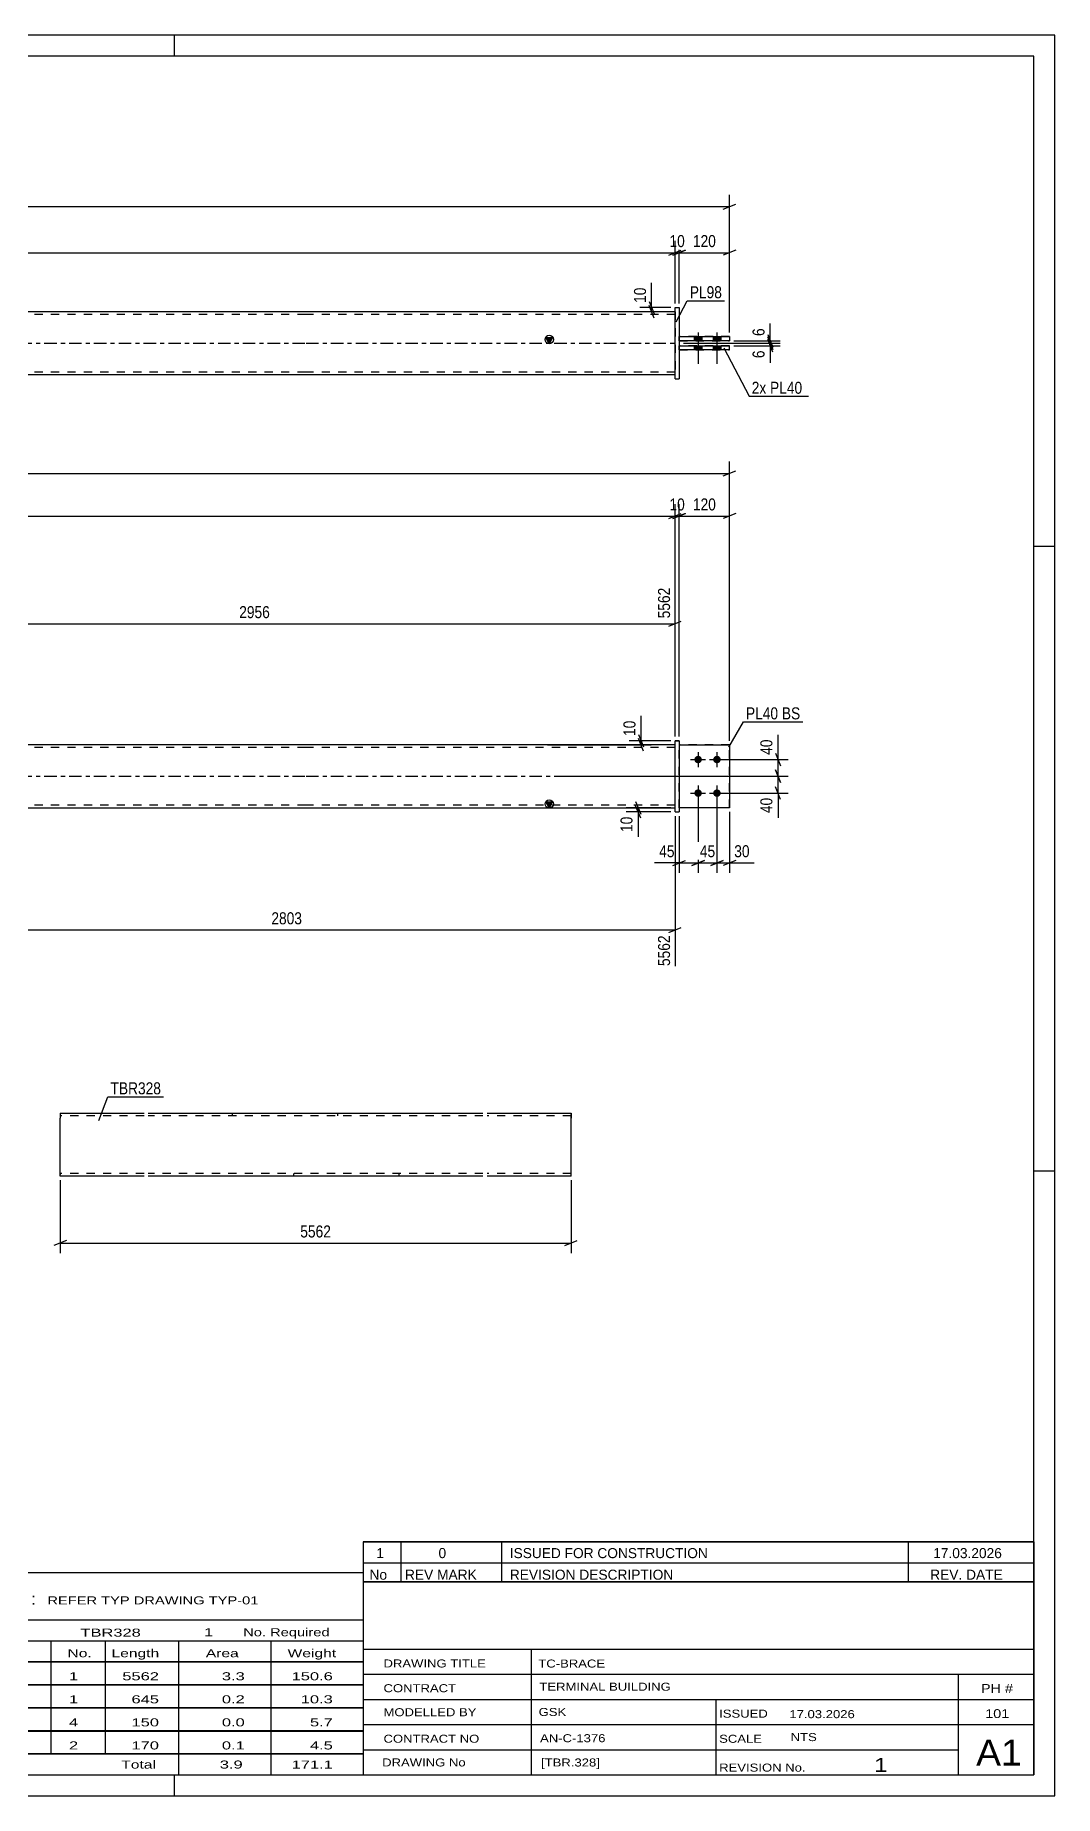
# Model space of a CAD drawing. Header units: millimetres. Extents: x 0 to 594, y 0 to 420.
# Drawn here: x 350.8 to 594, y 0 to 420 of the extents above; entities that cross this region are included whole.
import ezdxf

# ---------------------------------------------------------------- set-up
doc = ezdxf.new("R2010")
doc.units = ezdxf.units.MM
doc.linetypes.add('DXK_LINE_DOT2', pattern=[3.9198, 1.9599, -1.9599])
doc.linetypes.add('DXK_LINE_DOT3', pattern=[5.9187, 2.979, -0.9799, 0.9799, -0.9799])
doc.styles.add('Arial Narrow', font='ARIALN.TTF', dxfattribs={"height": 0.2})

# ---------------------------------------------------------------- blocks, each defined once
blk = doc.blocks.new('Unknown-580576115-1131')
at = {"color": 5, "linetype": 'Continuous'}
for p, q in [((594, 420), (0, 420)), ((384, 415), (384, 420)), ((594, 0), (594, 420)), ((589, 415), (5, 415)), ((589, 5), (589, 415)), ((594, 298), (589, 298)), ((594, 149), (589, 149)), ((5, 5), (589, 5)), ((384, 0), (384, 5)), ((0, 0), (594, 0))]:
    blk.add_line(p, q, dxfattribs=at)
blk = doc.blocks.new('Bolt-580576115-1684 - 1678')
at = {"linetype": 'Continuous'}
for points in [[(508.92, 248.1, -1), (508.92, 246.3, -1)], [(513.42, 248.1, -1), (513.42, 246.3, -1)], [(508.92, 240.1, -1), (508.92, 238.3, -1)], [(513.42, 240.1, -1), (513.42, 238.3, -1)]]:
    blk.add_hatch(color=1, dxfattribs=at).paths.add_polyline_path(points)
at = {"color": 1, "linetype": 'Continuous'}
for p, q in [((508.92, 249), (508.92, 245.4)), ((513.42, 249), (513.42, 245.4)), ((507.12, 247.2), (510.72, 247.2)), ((511.62, 247.2), (515.22, 247.2)), ((508.92, 241), (508.92, 237.4)), ((513.42, 241), (513.42, 237.4)), ((507.12, 239.2), (510.72, 239.2)), ((511.62, 239.2), (515.22, 239.2))]:
    blk.add_line(p, q, dxfattribs=at)
blk = doc.blocks.new('Part-580576115-1705 - 1678')
at = {"color": 2, "linetype": 'Continuous'}
for p, q in [((504.42, 251.7), (503.42, 251.7)), ((503.42, 234.7), (503.42, 251.7)), ((504.42, 251.7), (504.42, 234.7)), ((503.42, 234.7), (503.42, 234.7)), ((503.42, 234.7), (504.42, 234.7))]:
    blk.add_line(p, q, dxfattribs=at)
at = {"color": 7, "linetype": 'DXK_LINE_DOT2'}
for p, q in [((503.42, 251.7), (503.42, 251.7)), ((503.42, 251.7), (504.42, 251.7)), ((504.42, 251.7), (504.42, 251.7)), ((503.42, 234.7), (504.42, 234.7))]:
    blk.add_line(p, q, dxfattribs=at)
blk = doc.blocks.new('Part-580576115-1710 - 1678')
at = {"color": 7, "linetype": 'DXK_LINE_DOT2'}
for p, q in [((516.42, 250.7), (504.42, 250.7)), ((504.42, 235.7), (504.42, 250.7)), ((516.42, 235.7), (516.42, 250.7)), ((516.42, 235.7), (504.42, 235.7))]:
    blk.add_line(p, q, dxfattribs=at)
blk = doc.blocks.new('Part-580576115-1715 - 1678')
at = {"color": 2, "linetype": 'Continuous'}
for p, q in [((504.42, 250.7), (516.42, 250.7)), ((516.42, 250.7), (516.42, 235.7)), ((516.42, 235.7), (504.42, 235.7))]:
    blk.add_line(p, q, dxfattribs=at)
at = {"color": 7, "linetype": 'DXK_LINE_DOT2'}
blk.add_line((504.42, 235.7), (504.42, 250.7), dxfattribs=at)
blk = doc.blocks.new('Part-580576115-1720 - 1678')
at = {"linetype": 'Continuous'}
blk.add_hatch(color=2, dxfattribs=at).paths.add_polyline_path([(473.42, 235.7), (472.62, 237.1), (474.22, 237.1)])
at = {"color": 2, "linetype": 'Continuous'}
for p, q in [((181.23, 250.7), (93.23, 250.7)), ((415.32, 250.7), (181.33, 250.7)), ((503.42, 250.7), (415.42, 250.7)), ((93.23, 235.7), (181.23, 235.7)), ((181.33, 235.7), (415.32, 235.7)), ((415.42, 235.7), (503.42, 235.7)), ((473.42, 235.7), (472.62, 237.1)), ((472.62, 237.1), (474.22, 237.1)), ((474.22, 237.1), (473.42, 235.7))]:
    blk.add_line(p, q, dxfattribs=at)
at = {"color": 7, "linetype": 'DXK_LINE_DOT2'}
for p, q in [((93.23, 250.7), (93.23, 235.7)), ((181.23, 250.1), (93.23, 250.1)), ((415.32, 250.1), (181.33, 250.1)), ((278.41, 250.7), (278.41, 250.1)), ((303.53, 250.7), (303.53, 250.1)), ((503.42, 250.1), (415.42, 250.1)), ((503.42, 235.7), (503.42, 250.7)), ((181.23, 236.3), (93.23, 236.3)), ((415.32, 236.3), (181.33, 236.3)), ((293.13, 235.7), (293.13, 236.3)), ((318.25, 235.7), (318.25, 236.3)), ((503.42, 236.3), (415.42, 236.3))]:
    blk.add_line(p, q, dxfattribs=at)
at = {"color": 7, "linetype": 'DXK_LINE_DOT3'}
for p, q in [((93.23, 243.2), (181.23, 243.2)), ((181.33, 243.2), (415.32, 243.2)), ((415.42, 243.2), (503.42, 243.2))]:
    blk.add_line(p, q, dxfattribs=at)
at = {"color": 2, "linetype": 'Continuous'}
blk.add_circle((473.42, 236.6), 1, dxfattribs=at)
blk = doc.blocks.new('Part-580576115-1396 - 1368')
at = {"color": 2, "linetype": 'Continuous'}
for p, q in [((504.42, 348.11), (516.42, 348.11)), ((516.42, 347.11), (504.42, 347.11)), ((516.42, 348.11), (516.42, 347.11))]:
    blk.add_line(p, q, dxfattribs=at)
at = {"color": 7, "linetype": 'DXK_LINE_DOT2'}
for p, q in [((504.42, 347.11), (504.42, 348.11)), ((516.42, 348.11), (504.42, 348.11)), ((504.42, 347.11), (516.42, 347.11)), ((516.42, 348.11), (516.42, 348.11))]:
    blk.add_line(p, q, dxfattribs=at)
blk = doc.blocks.new('Part-580576115-1401 - 1368')
at = {"color": 2, "linetype": 'Continuous'}
for p, q in [((504.42, 345.91), (516.42, 345.91)), ((516.42, 344.91), (504.42, 344.91)), ((516.42, 344.91), (516.42, 345.91))]:
    blk.add_line(p, q, dxfattribs=at)
at = {"color": 7, "linetype": 'DXK_LINE_DOT2'}
for p, q in [((504.42, 344.91), (504.42, 345.91)), ((516.42, 345.91), (504.42, 345.91)), ((504.42, 344.91), (516.42, 344.91))]:
    blk.add_line(p, q, dxfattribs=at)
blk = doc.blocks.new('Part-580576115-1416 - 1368')
at = {"linetype": 'Continuous'}
blk.add_hatch(color=2, dxfattribs=at).paths.add_polyline_path([(473.42, 346.51), (472.62, 347.91), (474.22, 347.91)])
at = {"color": 2, "linetype": 'Continuous'}
for p, q in [((181.23, 354.01), (93.23, 354.01)), ((415.32, 354.01), (181.33, 354.01)), ((503.42, 354.01), (415.42, 354.01)), ((278.41, 347.11), (278.41, 347.21)), ((278.41, 347.21), (303.53, 347.21)), ((278.41, 345.81), (278.41, 345.91)), ((303.53, 345.81), (278.41, 345.81)), ((293.13, 347.11), (293.13, 347.21)), ((293.13, 345.81), (293.13, 345.91)), ((303.53, 347.21), (303.53, 345.81)), ((473.42, 346.51), (472.62, 347.91)), ((472.62, 347.91), (474.22, 347.91)), ((474.22, 347.91), (473.42, 346.51)), ((181.23, 339.01), (93.23, 339.01)), ((415.32, 339.01), (181.33, 339.01)), ((503.42, 339.01), (415.42, 339.01))]:
    blk.add_line(p, q, dxfattribs=at)
at = {"color": 7, "linetype": 'DXK_LINE_DOT2'}
for p, q in [((93.23, 339.01), (93.23, 354.01)), ((181.23, 353.41), (93.23, 353.41)), ((415.32, 353.41), (181.33, 353.41)), ((503.42, 353.41), (415.42, 353.41)), ((503.42, 354.01), (503.42, 339.01)), ((278.41, 347.21), (278.41, 345.91)), ((293.13, 347.11), (293.13, 347.21)), ((293.13, 345.91), (293.13, 347.11)), ((303.53, 347.21), (318.25, 347.21)), ((318.25, 345.81), (303.53, 345.81)), ((318.25, 347.21), (318.25, 345.81)), ((181.23, 339.61), (93.23, 339.61)), ((415.32, 339.61), (181.33, 339.61)), ((503.42, 339.61), (415.42, 339.61))]:
    blk.add_line(p, q, dxfattribs=at)
at = {"color": 7, "linetype": 'DXK_LINE_DOT3'}
for p, q in [((93.23, 346.51), (181.23, 346.51)), ((181.33, 346.51), (415.32, 346.51)), ((415.42, 346.51), (503.42, 346.51))]:
    blk.add_line(p, q, dxfattribs=at)
at = {"color": 2, "linetype": 'Continuous'}
blk.add_circle((473.42, 347.41), 1, dxfattribs=at)
blk = doc.blocks.new('Part-580576115-1444 - 1368')
at = {"color": 2, "linetype": 'Continuous'}
for p, q in [((503.42, 355.01), (503.42, 355.01)), ((503.42, 338.01), (503.42, 355.01)), ((503.42, 355.01), (504.42, 355.01)), ((504.42, 355.01), (504.42, 355.01)), ((504.42, 355.01), (504.42, 338.01)), ((503.42, 338.01), (504.42, 338.01)), ((503.42, 338.01), (503.42, 338.01)), ((504.42, 338.01), (504.42, 338.01))]:
    blk.add_line(p, q, dxfattribs=at)
at = {"color": 7, "linetype": 'DXK_LINE_DOT2'}
for p, q in [((503.42, 355.01), (503.42, 355.01)), ((503.42, 355.01), (504.42, 355.01)), ((503.42, 338.01), (504.42, 338.01))]:
    blk.add_line(p, q, dxfattribs=at)
blk = doc.blocks.new('Bolt-580576115-1472 - 1368')
at = {"linetype": 'Continuous'}
for points in [[(509.82, 348.11), (508.02, 348.11), (508.02, 347.11), (509.82, 347.11)], [(509.82, 348.11), (508.02, 348.11), (508.02, 347.11), (509.82, 347.11)], [(509.82, 345.91), (508.02, 345.91), (508.02, 344.91), (509.82, 344.91)], [(509.82, 345.91), (508.02, 345.91), (508.02, 344.91), (509.82, 344.91)], [(514.32, 348.11), (512.52, 348.11), (512.52, 347.11), (514.32, 347.11)], [(514.32, 348.11), (512.52, 348.11), (512.52, 347.11), (514.32, 347.11)], [(514.32, 345.91), (512.52, 345.91), (512.52, 344.91), (514.32, 344.91)], [(514.32, 345.91), (512.52, 345.91), (512.52, 344.91), (514.32, 344.91)]]:
    blk.add_hatch(color=1, dxfattribs=at).paths.add_polyline_path(points)
at = {"color": 1, "linetype": 'Continuous'}
for p, q in [((508.92, 349.11), (508.92, 341.61)), ((508.92, 349.11), (508.92, 341.61)), ((513.42, 349.11), (513.42, 341.61)), ((513.42, 349.11), (513.42, 341.61)), ((508.02, 348.11), (508.02, 347.11)), ((508.02, 348.11), (508.02, 347.11)), ((508.02, 345.91), (508.02, 344.91)), ((508.02, 345.91), (508.02, 344.91)), ((509.82, 348.11), (509.82, 347.11)), ((509.82, 348.11), (509.82, 347.11)), ((509.82, 345.91), (509.82, 344.91)), ((509.82, 345.91), (509.82, 344.91)), ((512.52, 348.11), (512.52, 347.11)), ((512.52, 348.11), (512.52, 347.11)), ((512.52, 345.91), (512.52, 344.91)), ((512.52, 345.91), (512.52, 344.91)), ((514.32, 348.11), (514.32, 347.11)), ((514.32, 348.11), (514.32, 347.11)), ((514.32, 345.91), (514.32, 344.91)), ((514.32, 345.91), (514.32, 344.91))]:
    blk.add_line(p, q, dxfattribs=at)
blk = doc.blocks.new('Part-580576115-2546 - 2538')
at = {"color": 2, "linetype": 'Continuous'}
for p, q in [((356.77, 162.84), (356.77, 161.64)), ((356.77, 162.84), (376.77, 162.84)), ((356.77, 148.58), (356.77, 161.64)), ((377.77, 162.84), (457.61, 162.84)), ((458.61, 162.84), (478.61, 162.84)), ((478.61, 162.84), (478.61, 162.75)), ((478.61, 162.75), (478.61, 161.64)), ((478.61, 147.84), (478.61, 161.64)), ((356.77, 147.93), (356.77, 148.58)), ((356.77, 147.84), (356.77, 147.93)), ((376.77, 147.84), (356.77, 147.84)), ((457.61, 147.84), (377.77, 147.84)), ((478.61, 147.84), (458.61, 147.84))]:
    blk.add_line(p, q, dxfattribs=at)
at = {"color": 7, "linetype": 'DXK_LINE_DOT2'}
for p, q in [((376.77, 162.24), (356.77, 162.24)), ((457.61, 162.24), (377.77, 162.24)), ((397.77, 162.84), (397.77, 162.24)), ((422.89, 162.84), (422.89, 162.24)), ((478.61, 162.24), (458.61, 162.24)), ((478.61, 161.64), (478.61, 162.49)), ((356.77, 148.58), (356.77, 148.19)), ((356.77, 148.44), (356.77, 148.49)), ((376.77, 148.44), (356.77, 148.44)), ((457.61, 148.44), (377.77, 148.44)), ((412.49, 147.84), (412.49, 148.44)), ((437.61, 147.84), (437.61, 148.44)), ((478.61, 148.44), (458.61, 148.44)), ((478.61, 148.44), (478.61, 148.49))]:
    blk.add_line(p, q, dxfattribs=at)
blk = doc.blocks.new('StraightDimension-580576115-2042 - 1678')
at = {"color": 7, "linetype": 'Continuous'}
for p, q in [((503.42, 252.7), (503.42, 308.13)), ((504.42, 252.7), (504.42, 308.13)), ((501.92, 304.68), (504.92, 305.88)), ((505.92, 305.88), (502.92, 304.68)), ((503.42, 305.28), (504.42, 305.28))]:
    blk.add_line(p, q, dxfattribs=at)
at = {"color": 0}
blk.add_wipeout([(506.35, 306.03), (506.35, 310.23), (501.49, 310.23), (501.49, 306.03)], dxfattribs=at)
at = {"color": 3, "style": 'Arial Narrow'}
blk.add_text('10', height=2.863, dxfattribs=at).set_placement((502.09, 306.63))
blk = doc.blocks.new('StraightDimension-580576115-1945 - 1678')
at = {"color": 7, "linetype": 'Continuous'}
for p, q in [((508.92, 238.2), (508.92, 220.15)), ((504.42, 233.7), (504.42, 220.15)), ((502.92, 221.95), (505.92, 223.15)), ((510.42, 223.15), (507.42, 221.95)), ((504.42, 222.55), (508.92, 222.55))]:
    blk.add_line(p, q, dxfattribs=at)
at = {"color": 0}
blk.add_wipeout([(503.9, 223.3), (503.9, 227.5), (499.04, 227.5), (499.04, 223.3)], dxfattribs=at)
at = {"color": 7, "linetype": 'Continuous'}
blk.add_line((504.42, 222.55), (498.52, 222.55), dxfattribs=at)
blk.add_line((504.42, 222.55), (498.52, 222.55), dxfattribs=at)
at = {"color": 3, "style": 'Arial Narrow'}
blk.add_text('45', height=2.863, dxfattribs=at).set_placement((499.64, 223.9))
blk = doc.blocks.new('StraightDimension-580576115-2004 - 1678')
at = {"color": 7, "linetype": 'Continuous'}
for p, q in [((527.38, 244.72), (528.58, 241.72)), ((476.87, 243.22), (530.38, 243.22)), ((528.58, 237.7), (527.38, 240.7)), ((527.98, 239.2), (527.98, 243.22)), ((514.42, 239.2), (530.38, 239.2))]:
    blk.add_line(p, q, dxfattribs=at)
at = {"color": 0}
blk.add_wipeout([(527.23, 238.68), (523.03, 238.68), (523.03, 233.82), (527.23, 233.82)], dxfattribs=at)
at = {"color": 7, "linetype": 'Continuous'}
blk.add_line((527.98, 239.2), (527.98, 233.29), dxfattribs=at)
blk.add_line((527.98, 239.2), (527.98, 233.29), dxfattribs=at)
at = {"color": 3, "style": 'Arial Narrow'}
blk.add_text('40', height=2.863, rotation=90.0002, dxfattribs=at).set_placement((526.63, 234.42))
blk = doc.blocks.new('StraightDimension-580576115-1736 - 1678')
at = {"color": 7, "linetype": 'Continuous'}
for p, q in [((81.73, 316.06), (78.73, 314.86)), ((80.23, 251.7), (80.23, 318.31)), ((80.23, 315.46), (516.42, 315.46)), ((514.92, 314.86), (517.92, 316.06)), ((516.42, 251.7), (516.42, 318.31))]:
    blk.add_line(p, q, dxfattribs=at)
at = {"color": 0}
blk.add_wipeout([(302.58, 316.21), (302.58, 320.41), (294.07, 320.41), (294.07, 316.21)], dxfattribs=at)
at = {"color": 3, "style": 'Arial Narrow'}
blk.add_text('5822', height=2.863, dxfattribs=at).set_placement((294.67, 316.81))
blk = doc.blocks.new('StraightDimension-580576115-2047 - 1678')
at = {"color": 7, "linetype": 'Continuous'}
for p, q in [((92.23, 252.7), (92.23, 308.13)), ((503.42, 252.7), (503.42, 308.13)), ((93.73, 305.88), (90.73, 304.68)), ((92.23, 305.28), (503.42, 305.28)), ((501.92, 304.68), (504.92, 305.88))]:
    blk.add_line(p, q, dxfattribs=at)
at = {"color": 0}
blk.add_wipeout([(302.08, 306.03), (302.08, 310.23), (293.57, 310.23), (293.57, 306.03)], dxfattribs=at)
at = {"color": 3, "style": 'Arial Narrow'}
blk.add_text('5572', height=2.863, dxfattribs=at).set_placement((294.17, 306.63))
blk = doc.blocks.new('StraightDimension-580576115-1798 - 1678')
at = {"color": 7, "linetype": 'Continuous'}
for p, q in [((302.82, 251.7), (302.82, 288.21)), ((503.42, 252.7), (503.42, 288.21)), ((304.32, 280.19), (301.32, 278.99)), ((302.82, 279.59), (503.42, 279.59)), ((501.92, 278.99), (504.92, 280.19))]:
    blk.add_line(p, q, dxfattribs=at)
at = {"color": 0, "linetype": 'Continuous'}
blk.add_wipeout([(502.82, 288.81), (498.62, 288.81), (498.62, 280.29), (502.82, 280.29)], dxfattribs=at)
at = {"color": 0}
blk.add_wipeout([(407.38, 280.34), (407.38, 284.54), (398.86, 284.54), (398.86, 280.34)], dxfattribs=at)
at = {"color": 3, "linetype": 'Continuous', "style": 'Arial Narrow'}
blk.add_text('5562', height=2.863, rotation=90.0002, dxfattribs=at).set_placement((502.22, 280.89))
at = {"color": 3, "style": 'Arial Narrow'}
blk.add_text('2956', height=2.863, dxfattribs=at).set_placement((399.46, 280.94))
blk = doc.blocks.new('StraightDimension-580576115-1955 - 1678')
at = {"color": 7, "linetype": 'Continuous'}
for p, q in [((508.92, 238.2), (508.92, 220.15)), ((513.42, 238.2), (513.42, 220.15)), ((507.42, 221.95), (510.42, 223.15)), ((514.92, 223.15), (511.92, 221.95)), ((508.92, 222.55), (513.42, 222.55))]:
    blk.add_line(p, q, dxfattribs=at)
at = {"color": 0}
blk.add_wipeout([(513.6, 223.3), (513.6, 227.5), (508.74, 227.5), (508.74, 223.3)], dxfattribs=at)
at = {"color": 3, "style": 'Arial Narrow'}
blk.add_text('45', height=2.863, dxfattribs=at).set_placement((509.34, 223.9))
blk = doc.blocks.new('StraightDimension-580576115-1878 - 1678')
at = {"color": 7, "linetype": 'Continuous'}
for p, q in [((318.15, 234.7), (318.15, 197.94)), ((503.42, 233.7), (503.42, 197.94)), ((319.65, 207.15), (316.65, 205.95)), ((318.15, 206.55), (503.42, 206.55)), ((501.92, 205.95), (504.92, 207.15))]:
    blk.add_line(p, q, dxfattribs=at)
at = {"color": 0}
blk.add_wipeout([(415.04, 207.3), (415.04, 211.5), (406.53, 211.5), (406.53, 207.3)], dxfattribs=at)
at = {"color": 0, "linetype": 'Continuous'}
blk.add_wipeout([(502.82, 205.85), (498.62, 205.85), (498.62, 197.34), (502.82, 197.34)], dxfattribs=at)
at = {"color": 3, "style": 'Arial Narrow'}
blk.add_text('2803', height=2.863, dxfattribs=at).set_placement((407.13, 207.9))
at = {"color": 3, "linetype": 'Continuous', "style": 'Arial Narrow'}
blk.add_text('5562', height=2.863, rotation=90.0002, dxfattribs=at).set_placement((502.22, 197.94))
blk = doc.blocks.new('StraightDimension-580576115-1936 - 1678')
at = {"color": 7, "linetype": 'Continuous'}
for p, q in [((502.42, 235.7), (491.77, 235.7)), ((494.02, 237.2), (495.22, 234.2)), ((495.22, 233.2), (494.02, 236.2)), ((494.62, 234.7), (494.62, 235.7)), ((502.42, 234.7), (491.77, 234.7))]:
    blk.add_line(p, q, dxfattribs=at)
at = {"color": 0}
blk.add_wipeout([(493.87, 234.18), (489.67, 234.18), (489.67, 229.32), (493.87, 229.32)], dxfattribs=at)
at = {"color": 7, "linetype": 'Continuous'}
blk.add_line((494.62, 234.7), (494.62, 228.79), dxfattribs=at)
blk.add_line((494.62, 234.7), (494.62, 228.79), dxfattribs=at)
at = {"color": 3, "style": 'Arial Narrow'}
blk.add_text('10', height=2.863, rotation=90.0002, dxfattribs=at).set_placement((493.27, 229.92))
blk = doc.blocks.new('StraightDimension-580576115-1965 - 1678')
at = {"color": 7, "linetype": 'Continuous'}
for p, q in [((513.42, 238.2), (513.42, 220.15)), ((516.42, 234.7), (516.42, 220.15)), ((511.92, 221.95), (514.92, 223.15)), ((517.92, 223.15), (514.92, 221.95)), ((513.42, 222.55), (516.42, 222.55))]:
    blk.add_line(p, q, dxfattribs=at)
at = {"color": 0}
blk.add_wipeout([(521.8, 223.3), (521.8, 227.5), (516.95, 227.5), (516.95, 223.3)], dxfattribs=at)
at = {"color": 7, "linetype": 'Continuous'}
blk.add_line((516.42, 222.55), (522.33, 222.55), dxfattribs=at)
blk.add_line((516.42, 222.55), (522.33, 222.55), dxfattribs=at)
at = {"color": 3, "style": 'Arial Narrow'}
blk.add_text('30', height=2.863, dxfattribs=at).set_placement((517.55, 223.9))
blk = doc.blocks.new('StraightDimension-580576115-2014 - 1678')
at = {"color": 7, "linetype": 'Continuous'}
for p, q in [((527.38, 248.7), (528.58, 245.7)), ((514.42, 247.2), (530.38, 247.2)), ((528.58, 241.72), (527.38, 244.72)), ((527.98, 243.22), (527.98, 247.2)), ((476.87, 243.22), (530.38, 243.22))]:
    blk.add_line(p, q, dxfattribs=at)
at = {"color": 0}
blk.add_wipeout([(527.23, 252.58), (523.03, 252.58), (523.03, 247.73), (527.23, 247.73)], dxfattribs=at)
at = {"color": 7, "linetype": 'Continuous'}
blk.add_line((527.98, 247.2), (527.98, 253.11), dxfattribs=at)
blk.add_line((527.98, 247.2), (527.98, 253.11), dxfattribs=at)
at = {"color": 3, "style": 'Arial Narrow'}
blk.add_text('40', height=2.863, rotation=90.0002, dxfattribs=at).set_placement((526.63, 248.33))
blk = doc.blocks.new('StraightDimension-580576115-2027 - 1678')
at = {"color": 7, "linetype": 'Continuous'}
for p, q in [((494.72, 253.2), (495.92, 250.2)), ((495.92, 249.22), (494.72, 252.22)), ((473, 250.72), (497.72, 250.72)), ((502.42, 251.7), (492.47, 251.7)), ((495.32, 250.72), (495.32, 251.7))]:
    blk.add_line(p, q, dxfattribs=at)
at = {"color": 0}
blk.add_wipeout([(494.57, 257.08), (490.37, 257.08), (490.37, 252.23), (494.57, 252.23)], dxfattribs=at)
at = {"color": 7, "linetype": 'Continuous'}
blk.add_line((495.32, 251.7), (495.32, 257.61), dxfattribs=at)
blk.add_line((495.32, 251.7), (495.32, 257.61), dxfattribs=at)
at = {"color": 3, "style": 'Arial Narrow'}
blk.add_text('10', height=2.863, rotation=90.0002, dxfattribs=at).set_placement((493.97, 252.83))
blk = doc.blocks.new('StraightDimension-580576115-2032 - 1678')
at = {"color": 7, "linetype": 'Continuous'}
for p, q in [((504.42, 252.7), (504.42, 308.13)), ((516.42, 251.7), (516.42, 308.13)), ((502.92, 304.68), (505.92, 305.88)), ((504.42, 305.28), (516.42, 305.28)), ((517.92, 305.88), (514.92, 304.68))]:
    blk.add_line(p, q, dxfattribs=at)
at = {"color": 0}
blk.add_wipeout([(513.76, 306.03), (513.76, 310.23), (507.08, 310.23), (507.08, 306.03)], dxfattribs=at)
at = {"color": 3, "style": 'Arial Narrow'}
blk.add_text('120', height=2.863, dxfattribs=at).set_placement((507.68, 306.63))
blk = doc.blocks.new('StraightDimension-580576115-1561 - 1368')
at = {"color": 7, "linetype": 'Continuous'}
for p, q in [((504.42, 356.01), (504.42, 370.96)), ((516.42, 349.11), (516.42, 370.96)), ((502.92, 367.51), (505.92, 368.71)), ((504.42, 368.11), (516.42, 368.11)), ((517.92, 368.71), (514.92, 367.51))]:
    blk.add_line(p, q, dxfattribs=at)
at = {"color": 0}
blk.add_wipeout([(513.76, 368.86), (513.76, 373.06), (507.08, 373.06), (507.08, 368.86)], dxfattribs=at)
at = {"color": 3, "style": 'Arial Narrow'}
blk.add_text('120', height=2.863, dxfattribs=at).set_placement((507.68, 369.46))
blk = doc.blocks.new('StraightDimension-580576115-1571 - 1368')
at = {"color": 7, "linetype": 'Continuous'}
for p, q in [((503.42, 356.01), (503.42, 370.96)), ((504.42, 356.01), (504.42, 370.96)), ((501.92, 367.51), (504.92, 368.71)), ((505.92, 368.71), (502.92, 367.51)), ((503.42, 368.11), (504.42, 368.11))]:
    blk.add_line(p, q, dxfattribs=at)
at = {"color": 0}
blk.add_wipeout([(506.35, 368.86), (506.35, 373.06), (501.49, 373.06), (501.49, 368.86)], dxfattribs=at)
at = {"color": 3, "style": 'Arial Narrow'}
blk.add_text('10', height=2.863, dxfattribs=at).set_placement((502.09, 369.46))
blk = doc.blocks.new('StraightDimension-580576115-1550 - 1368')
at = {"color": 7, "linetype": 'Continuous'}
for p, q in [((81.73, 379.71), (78.73, 378.51)), ((80.23, 349.11), (80.23, 381.96)), ((80.23, 379.11), (516.42, 379.11)), ((514.92, 378.51), (517.92, 379.71)), ((516.42, 349.11), (516.42, 381.96))]:
    blk.add_line(p, q, dxfattribs=at)
at = {"color": 0}
blk.add_wipeout([(302.58, 379.86), (302.58, 384.06), (294.07, 384.06), (294.07, 379.86)], dxfattribs=at)
at = {"color": 3, "style": 'Arial Narrow'}
blk.add_text('5822', height=2.863, dxfattribs=at).set_placement((294.67, 380.46))
blk = doc.blocks.new('StraightDimension-580576115-1581 - 1368')
at = {"color": 7, "linetype": 'Continuous'}
for p, q in [((93.23, 356.01), (93.23, 370.96)), ((503.42, 356.01), (503.42, 370.96)), ((94.73, 368.71), (91.73, 367.51)), ((93.23, 368.11), (503.42, 368.11)), ((501.92, 367.51), (504.92, 368.71))]:
    blk.add_line(p, q, dxfattribs=at)
at = {"color": 0}
blk.add_wipeout([(302.58, 368.86), (302.58, 373.06), (294.07, 373.06), (294.07, 368.86)], dxfattribs=at)
at = {"color": 3, "style": 'Arial Narrow'}
blk.add_text('5562', height=2.863, dxfattribs=at).set_placement((294.67, 369.46))
blk = doc.blocks.new('StraightDimension-580576115-1612 - 1368')
at = {"color": 7, "linetype": 'Continuous'}
for p, q in [((502.42, 355.01), (494.99, 355.01)), ((502.42, 354.01), (494.99, 354.01)), ((497.24, 356.51), (498.44, 353.51)), ((498.44, 352.51), (497.24, 355.51)), ((497.84, 354.01), (497.84, 355.01))]:
    blk.add_line(p, q, dxfattribs=at)
at = {"color": 0}
blk.add_wipeout([(497.09, 360.4), (492.89, 360.4), (492.89, 355.54), (497.09, 355.54)], dxfattribs=at)
at = {"color": 7, "linetype": 'Continuous'}
blk.add_line((497.84, 355.01), (497.84, 360.92), dxfattribs=at)
blk.add_line((497.84, 355.01), (497.84, 360.92), dxfattribs=at)
at = {"color": 3, "style": 'Arial Narrow'}
blk.add_text('10', height=2.863, rotation=90.0002, dxfattribs=at).set_placement((496.49, 356.14))
blk = doc.blocks.new('StraightDimension-580576115-1623 - 1368')
at = {"color": 7, "linetype": 'Continuous'}
for p, q in [((525.52, 348.61), (526.72, 345.61)), ((505.42, 346.51), (528.52, 346.51)), ((517.42, 347.11), (528.52, 347.11)), ((526.72, 345.01), (525.52, 348.01)), ((526.12, 346.51), (526.12, 347.11))]:
    blk.add_line(p, q, dxfattribs=at)
at = {"color": 0}
blk.add_wipeout([(525.37, 350.67), (521.17, 350.67), (521.17, 347.64), (525.37, 347.64)], dxfattribs=at)
at = {"color": 7, "linetype": 'Continuous'}
blk.add_line((526.12, 347.11), (526.12, 351.19), dxfattribs=at)
blk.add_line((526.12, 347.11), (526.12, 351.19), dxfattribs=at)
at = {"color": 3, "style": 'Arial Narrow'}
blk.add_text('6', height=2.86, rotation=90.0002, dxfattribs=at).set_placement((524.77, 348.24))
blk = doc.blocks.new('StraightDimension-580576115-1632 - 1368')
at = {"color": 7, "linetype": 'Continuous'}
for p, q in [((505.42, 346.51), (528.52, 346.51)), ((517.42, 345.91), (528.52, 345.91)), ((525.52, 348.01), (526.72, 345.01)), ((526.72, 344.41), (525.52, 347.41)), ((526.12, 345.91), (526.12, 346.51))]:
    blk.add_line(p, q, dxfattribs=at)
at = {"color": 0}
blk.add_wipeout([(525.37, 345.39), (521.17, 345.39), (521.17, 342.36), (525.37, 342.36)], dxfattribs=at)
at = {"color": 7, "linetype": 'Continuous'}
blk.add_line((526.12, 345.91), (526.12, 341.84), dxfattribs=at)
blk.add_line((526.12, 345.91), (526.12, 341.84), dxfattribs=at)
at = {"color": 3, "style": 'Arial Narrow'}
blk.add_text('6', height=2.86, rotation=90.0002, dxfattribs=at).set_placement((524.77, 342.96))
blk = doc.blocks.new('StraightDimension-580576115-2552 - 2538')
at = {"color": 7, "linetype": 'Continuous'}
for p, q in [((356.77, 146.84), (356.77, 129.44)), ((478.61, 146.84), (478.61, 129.44)), ((358.27, 132.44), (355.27, 131.24)), ((356.77, 131.84), (478.61, 131.84)), ((477.11, 131.24), (480.11, 132.44))]:
    blk.add_line(p, q, dxfattribs=at)
at = {"color": 0}
blk.add_wipeout([(421.94, 132.59), (421.94, 136.79), (413.43, 136.79), (413.43, 132.59)], dxfattribs=at)
at = {"color": 3, "style": 'Arial Narrow'}
blk.add_text('5562', height=2.863, dxfattribs=at).set_placement((414.03, 133.19))
blk = doc.blocks.new('Unknown-580576115-4499')
at = {"color": 7, "linetype": 'Continuous'}
for p, q in [((429, 51.05), (429, 5)), ((429, 51.05), (589, 51.05)), ((589, 51), (589, 5)), ((429, 35), (589, 35)), ((469.14, 35), (469.14, 5)), ((429, 29), (589, 29)), ((571, 5.05), (571, 29.05)), ((429, 23), (589, 23)), ((513.14, 23), (513.14, 5)), ((429, 17), (589, 17)), ((429, 11), (571, 11)), ((429, 5), (589, 5))]:
    blk.add_line(p, q, dxfattribs=at)
at = {"color": 7, "style": 'Arial Narrow'}
for s, height, width, p in [('DRAWING TITLE', 1.9089, 1.425378, (433.88, 30.61)), ('TC-BRACE', 1.909, 1.425378, (470.81, 30.59)), ('CONTRACT', 1.909, 1.425378, (433.88, 24.71)), ('TERMINAL BUILDING', 1.9089, 1.425378, (471.06, 25.07)), ('MODELLED BY', 1.9089, 1.425378, (433.88, 18.98)), ('GSK', 1.909, 1.425378, (470.88, 19.04)), ('ISSUED', 1.909, 1.425378, (513.94, 18.64)), ('17.03.2026', 1.909, 1.425378, (530.69, 18.52)), ('CONTRACT NO', 1.9089, 1.425378, (433.88, 12.66)), ('AN-C-1376', 1.909, 1.425378, (471.23, 12.78)), ('SCALE', 1.909, 1.425378, (513.94, 12.65)), ('A1', 6.204, 1.25, (575.24, 7.2)), ('DRAWING No', 1.909, 1.425378, (433.56, 7)), ('[TBR.328]', 1.909, 1.425378, (471.46, 6.99)), ('1', 3.34, 1.5, (550.91, 5.68)), ('REVISION No.', 1.9089, 1.425378, (513.94, 5.77))]:
    blk.add_text(s, height=height, dxfattribs=dict(at, width=width)).set_placement(p)
at = {"color": 7, "linetype": 'Continuous', "style": 'Arial Narrow'}
for s, height, width, p in [('PH #', 2.1, 1.42538, (576.4, 24.55)), ('101', 2.1, 1.42538, (577.41, 18.55)), ('NTS', 1.909, 1.425378, (531, 13.05))]:
    blk.add_text(s, height=height, dxfattribs=dict(at, width=width)).set_placement(p)
blk = doc.blocks.new('Unknown-580576115-4500')
at = {"color": 7, "linetype": 'Continuous'}
for p, q in [((429, 60.55), (589, 60.55)), ((589, 60.55), (429, 60.55)), ((429, 60.55), (429, 55.55)), ((438, 60.55), (438, 55.55)), ((462, 60.55), (462, 55.55)), ((559, 60.55), (559, 55.55)), ((589, 60.55), (589, 55.55)), ((429, 55.55), (589, 55.55)), ((429, 55.55), (429, 51.05)), ((429, 55.55), (589, 55.55)), ((438, 55.55), (438, 51.05)), ((462, 55.55), (462, 51.05)), ((559, 55.55), (559, 51.05)), ((589, 55.55), (589, 51.05)), ((589, 51.05), (429, 51.05))]:
    blk.add_line(p, q, dxfattribs=at)
at = {"color": 7, "linetype": 'Continuous', "style": 'Arial Narrow'}
for s, height, width, p in [('1', 2.39, 1.196471, (432.16, 56.7)), ('0', 2.39, 1.196471, (447, 56.7)), ('ISSUED FOR CONSTRUCTION', 2.3861, 1.196471, (464, 56.7)), ('17.03.2026', 2.386, 1.196471, (565, 56.7)), ('No', 2.386, 1.2, (430.54, 51.55)), ('REV MARK', 2.386, 1.2, (439, 51.55)), ('REVISION DESCRIPTION', 2.3861, 1.2, (464, 51.55)), ('REV. DATE', 2.386, 1.2, (564.28, 51.55))]:
    blk.add_text(s, height=height, dxfattribs=dict(at, width=width)).set_placement(p)
blk = doc.blocks.new('Unknown-580576115-4501')
at = {"color": 7, "linetype": 'Continuous'}
for p, q in [((269, 53.25), (429, 53.25)), ((269, 42), (269, 53.25)), ((429, 53.25), (429, 42)), ((269, 42), (429, 42)), ((269, 42), (269, 37)), ((429, 42), (429, 37)), ((269, 37), (429, 37)), ((269, 37), (269, 32)), ((293, 37), (293, 32)), ((328.5, 37), (328.5, 32)), ((354.5, 37), (354.5, 32)), ((367.5, 37), (367.5, 32)), ((385, 37), (385, 32)), ((407, 37), (407, 32)), ((429, 37), (429, 32)), ((269, 32), (429, 32)), ((269, 31.95), (269, 26.55)), ((269, 31.95), (429, 31.95)), ((293, 32), (293, 26.5)), ((328.5, 32), (328.5, 26.5)), ((354.5, 32), (354.5, 26.5)), ((367.5, 32), (367.5, 26.5)), ((385, 32), (385, 26.5)), ((407, 32), (407, 26.5)), ((429, 31.95), (429, 26.55)), ((269, 26.55), (429, 26.55)), ((269, 26.45), (269, 21.05)), ((269, 26.45), (429, 26.45)), ((293, 26.5), (293, 21)), ((328.5, 26.5), (328.5, 21)), ((354.5, 26.5), (354.5, 21)), ((367.5, 26.5), (367.5, 21)), ((385, 26.5), (385, 21)), ((407, 26.5), (407, 21)), ((429, 26.45), (429, 21.05)), ((269, 21.05), (429, 21.05)), ((293, 21), (293, 15.5)), ((328.5, 21), (328.5, 15.5)), ((354.5, 21), (354.5, 15.5)), ((367.5, 21), (367.5, 15.5)), ((385, 21), (385, 15.5)), ((407, 21), (407, 15.5)), ((269, 20.95), (269, 15.55)), ((269, 20.95), (429, 20.95)), ((429, 20.95), (429, 15.55)), ((269, 15.55), (429, 15.55)), ((269, 15.45), (269, 10.05)), ((269, 15.45), (429, 15.45)), ((293, 15.5), (293, 10)), ((328.5, 15.5), (328.5, 10)), ((354.5, 15.5), (354.5, 10)), ((367.5, 15.5), (367.5, 10)), ((385, 15.5), (385, 10)), ((407, 15.5), (407, 10)), ((429, 15.45), (429, 10.05)), ((269, 10.05), (429, 10.05)), ((269, 10), (429, 10)), ((269, 10), (269, 5)), ((385, 10), (385, 5)), ((407, 10), (407, 5)), ((429, 10), (429, 5)), ((269, 5), (429, 5))]:
    blk.add_line(p, q, dxfattribs=at)
at = {"color": 7, "style": 'Arial Narrow'}
for s, height, width, p in [('GENERAL NOTES & WELD DETAILS :', 2.8633, 1.4, (270.15, 45.56)), ('REFER TYP DRAWING TYP-01', 1.9089, 1.6, (353.7, 45.66)), ("MATERIAL LIST FOR ASSEMBLY MK'D", 1.9089, 1.6, (270.15, 38.06)), ('TBR328', 1.909, 1.794707, (361.59, 37.97)), ('1', 1.91, 1.794707, (391.08, 38.06)), ('No. Required', 1.9089, 1.6, (400.41, 38.06)), ('Mark', 1.909, 1.7, (270.34, 33)), ('Profile', 1.909, 1.7, (303.41, 33)), ('Material', 1.909, 1.7, (333.54, 33.06)), ('No.', 1.909, 1.7, (358.5, 33.06)), ('Length', 1.909, 1.7, (369, 33.06)), ('Area', 1.909, 1.7, (391.5, 33.06)), ('Weight', 1.909, 1.7, (411, 33.06))]:
    blk.add_text(s, height=height, dxfattribs=dict(at, width=width)).set_placement(p)
at = {"color": 7, "linetype": 'Continuous', "style": 'Arial Narrow'}
for s, height, width, p in [('TBR328', 1.909, 1.794707, (270.5, 27.56)), ('SHS150*6', 1.909, 1.794707, (295, 27.56)), ('E350', 1.909, 1.794707, (334.74, 27.56)), ('1', 1.91, 1.794707, (358.86, 27.56)), ('5562', 1.909, 1.794707, (371.58, 27.56)), ('3.3', 1.909, 1.794707, (395.32, 27.56)), ('150.6', 1.909, 1.794707, (411.96, 27.56)), ('PL297', 1.909, 1.794707, (270.5, 22.06)), ('PL12*170', 1.909, 1.794707, (295, 22.06)), ('E350', 1.909, 1.794707, (334.74, 22.06)), ('1', 1.91, 1.794707, (358.86, 22.06)), ('645', 1.909, 1.794707, (373.77, 22.06)), ('0.2', 1.909, 1.794707, (395.32, 22.06)), ('10.3', 1.909, 1.794707, (414.14, 22.06)), ('PL40', 1.909, 1.794707, (270.5, 16.56)), ('PL10*120', 1.909, 1.794707, (295, 16.56)), ('E350', 1.909, 1.794707, (334.74, 16.56)), ('4', 1.91, 1.794707, (358.86, 16.56)), ('150', 1.909, 1.794707, (373.77, 16.56)), ('0.0', 1.909, 1.794707, (395.32, 16.56)), ('5.7', 1.909, 1.794707, (416.33, 16.56)), ('PL98', 1.909, 1.794707, (270.5, 11.06)), ('PL10*170', 1.909, 1.794707, (295, 11.06)), ('E350', 1.909, 1.794707, (334.74, 11.06)), ('2', 1.91, 1.794707, (358.86, 11.06)), ('170', 1.909, 1.794707, (373.77, 11.06)), ('0.1', 1.909, 1.794707, (395.32, 11.06)), ('4.5', 1.909, 1.794707, (416.33, 11.06)), ('Total', 1.909, 1.7, (371.33, 6.5)), ('3.9', 1.909, 1.794707, (394.83, 6.5)), ('171.1', 1.909, 1.794707, (411.96, 6.5))]:
    blk.add_text(s, height=height, dxfattribs=dict(at, width=width)).set_placement(p)
blk = doc.blocks.new('MarkSet-580576115-2078 - 1678')
at = {"color": 0}
blk.add_wipeout([(528, 256.79), (528, 259.79), (520.33, 259.79), (520.33, 256.79)], dxfattribs=at)
blk.add_wipeout([(528, 256.79), (528, 259.79), (520.33, 259.79), (520.33, 256.79)], dxfattribs=at)
at = {"color": 30, "linetype": 'Continuous'}
blk.add_line((516.23, 250.12), (519.73, 256.19), dxfattribs=at)
at = {"color": 0}
blk.add_wipeout([(533.28, 256.79), (533.28, 259.79), (528.9, 259.79), (528.9, 256.79)], dxfattribs=at)
blk.add_wipeout([(533.28, 256.79), (533.28, 259.79), (528.9, 259.79), (528.9, 256.79)], dxfattribs=at)
at = {"color": 30, "linetype": 'Continuous'}
blk.add_line((519.73, 256.19), (533.88, 256.19), dxfattribs=at)
at = {"color": 3, "style": 'Arial Narrow'}
for s, p in [('PL40', (520.33, 256.79)), ('BS', (528.9, 256.79))]:
    blk.add_text(s, height=2.863, dxfattribs=at).set_placement(p)
blk = doc.blocks.new('Mark-580576115-1440 - 1368')
at = {"color": 0}
blk.add_wipeout([(514.62, 357.26), (514.62, 360.26), (506.94, 360.26), (506.94, 357.26)], dxfattribs=at)
blk.add_wipeout([(514.62, 357.26), (514.62, 360.26), (506.94, 360.26), (506.94, 357.26)], dxfattribs=at)
at = {"color": 30, "linetype": 'Continuous'}
for p, q in [((503.65, 351.59), (506.34, 356.66)), ((506.34, 356.66), (515.22, 356.66))]:
    blk.add_line(p, q, dxfattribs=at)
at = {"color": 3, "style": 'Arial Narrow'}
blk.add_text('PL98', height=2.863, dxfattribs=at).set_placement((506.94, 357.26))
blk = doc.blocks.new('MarkSet-580576115-1663 - 1368')
at = {"color": 0}
blk.add_wipeout([(525.18, 334.46), (525.18, 337.46), (521.71, 337.46), (521.71, 334.46)], dxfattribs=at)
blk.add_wipeout([(525.18, 334.46), (525.18, 337.46), (521.71, 337.46), (521.71, 334.46)], dxfattribs=at)
at = {"color": 30, "linetype": 'Continuous'}
blk.add_line((515.08, 345.43), (521.11, 333.86), dxfattribs=at)
at = {"color": 0}
blk.add_wipeout([(533.76, 334.46), (533.76, 337.46), (526.08, 337.46), (526.08, 334.46)], dxfattribs=at)
blk.add_wipeout([(533.76, 334.46), (533.76, 337.46), (526.08, 337.46), (526.08, 334.46)], dxfattribs=at)
at = {"color": 30, "linetype": 'Continuous'}
blk.add_line((521.11, 333.86), (535.26, 333.86), dxfattribs=at)
at = {"color": 3, "style": 'Arial Narrow'}
for s, p in [('2x', (521.71, 334.46)), ('PL40', (526.08, 334.46))]:
    blk.add_text(s, height=2.863, dxfattribs=at).set_placement(p)
blk = doc.blocks.new('Mark-580576115-2542 - 2538')
at = {"color": 0}
blk.add_wipeout([(380.82, 167.34), (380.82, 170.34), (368.76, 170.34), (368.76, 167.34)], dxfattribs=at)
blk.add_wipeout([(380.82, 167.34), (380.82, 170.34), (368.76, 170.34), (368.76, 167.34)], dxfattribs=at)
at = {"color": 30, "linetype": 'Continuous'}
for p, q in [((365.94, 161.09), (368.16, 166.74)), ((368.16, 166.74), (381.42, 166.74))]:
    blk.add_line(p, q, dxfattribs=at)
at = {"color": 3, "style": 'Arial Narrow'}
blk.add_text('TBR328', height=2.863, dxfattribs=at).set_placement((368.76, 167.34))

msp = doc.modelspace()

# ---------------------------------------------------------------- block references
for name in ['Unknown-580576115-1131', 'Part-580576115-1416 - 1368', 'Part-580576115-1444 - 1368', 'Bolt-580576115-1472 - 1368', 'Part-580576115-1396 - 1368', 'Part-580576115-1401 - 1368', 'Part-580576115-1720 - 1678', 'Part-580576115-1705 - 1678', 'Part-580576115-1710 - 1678', 'Part-580576115-1715 - 1678', 'Bolt-580576115-1684 - 1678', 'Part-580576115-2546 - 2538', 'Unknown-580576115-4500', 'Unknown-580576115-4501', 'Unknown-580576115-4499']:
    msp.add_blockref(name, (0, 0))

# ---------------------------------------------------------------- next in the draw order: block references
for name in ['StraightDimension-580576115-1561 - 1368', 'StraightDimension-580576115-2042 - 1678', 'StraightDimension-580576115-1945 - 1678', 'Mark-580576115-2542 - 2538', 'StraightDimension-580576115-2552 - 2538']:
    msp.add_blockref(name, (0, 0))

# ---------------------------------------------------------------- next in the draw order: block references
for name in ['StraightDimension-580576115-1571 - 1368', 'StraightDimension-580576115-1736 - 1678', 'StraightDimension-580576115-2004 - 1678']:
    msp.add_blockref(name, (0, 0))

# ---------------------------------------------------------------- next in the draw order: block references
for name in ['StraightDimension-580576115-1550 - 1368', 'StraightDimension-580576115-2047 - 1678', 'StraightDimension-580576115-1955 - 1678', 'StraightDimension-580576115-1878 - 1678']:
    msp.add_blockref(name, (0, 0))

# ---------------------------------------------------------------- next in the draw order: block references
for name in ['StraightDimension-580576115-1581 - 1368', 'StraightDimension-580576115-1623 - 1368', 'StraightDimension-580576115-1798 - 1678', 'StraightDimension-580576115-1936 - 1678', 'StraightDimension-580576115-1965 - 1678']:
    msp.add_blockref(name, (0, 0))

# ---------------------------------------------------------------- next in the draw order: block references
for name in ['StraightDimension-580576115-1612 - 1368', 'StraightDimension-580576115-1632 - 1368', 'StraightDimension-580576115-2014 - 1678']:
    msp.add_blockref(name, (0, 0))

# ---------------------------------------------------------------- next in the draw order: block references
for name in ['Mark-580576115-1440 - 1368', 'MarkSet-580576115-1663 - 1368', 'StraightDimension-580576115-2027 - 1678']:
    msp.add_blockref(name, (0, 0))

# ---------------------------------------------------------------- next in the draw order: block references
msp.add_blockref('StraightDimension-580576115-2032 - 1678', (0, 0))

# ---------------------------------------------------------------- next in the draw order: block references
msp.add_blockref('MarkSet-580576115-2078 - 1678', (0, 0))

doc.saveas('drawing.dxf')
